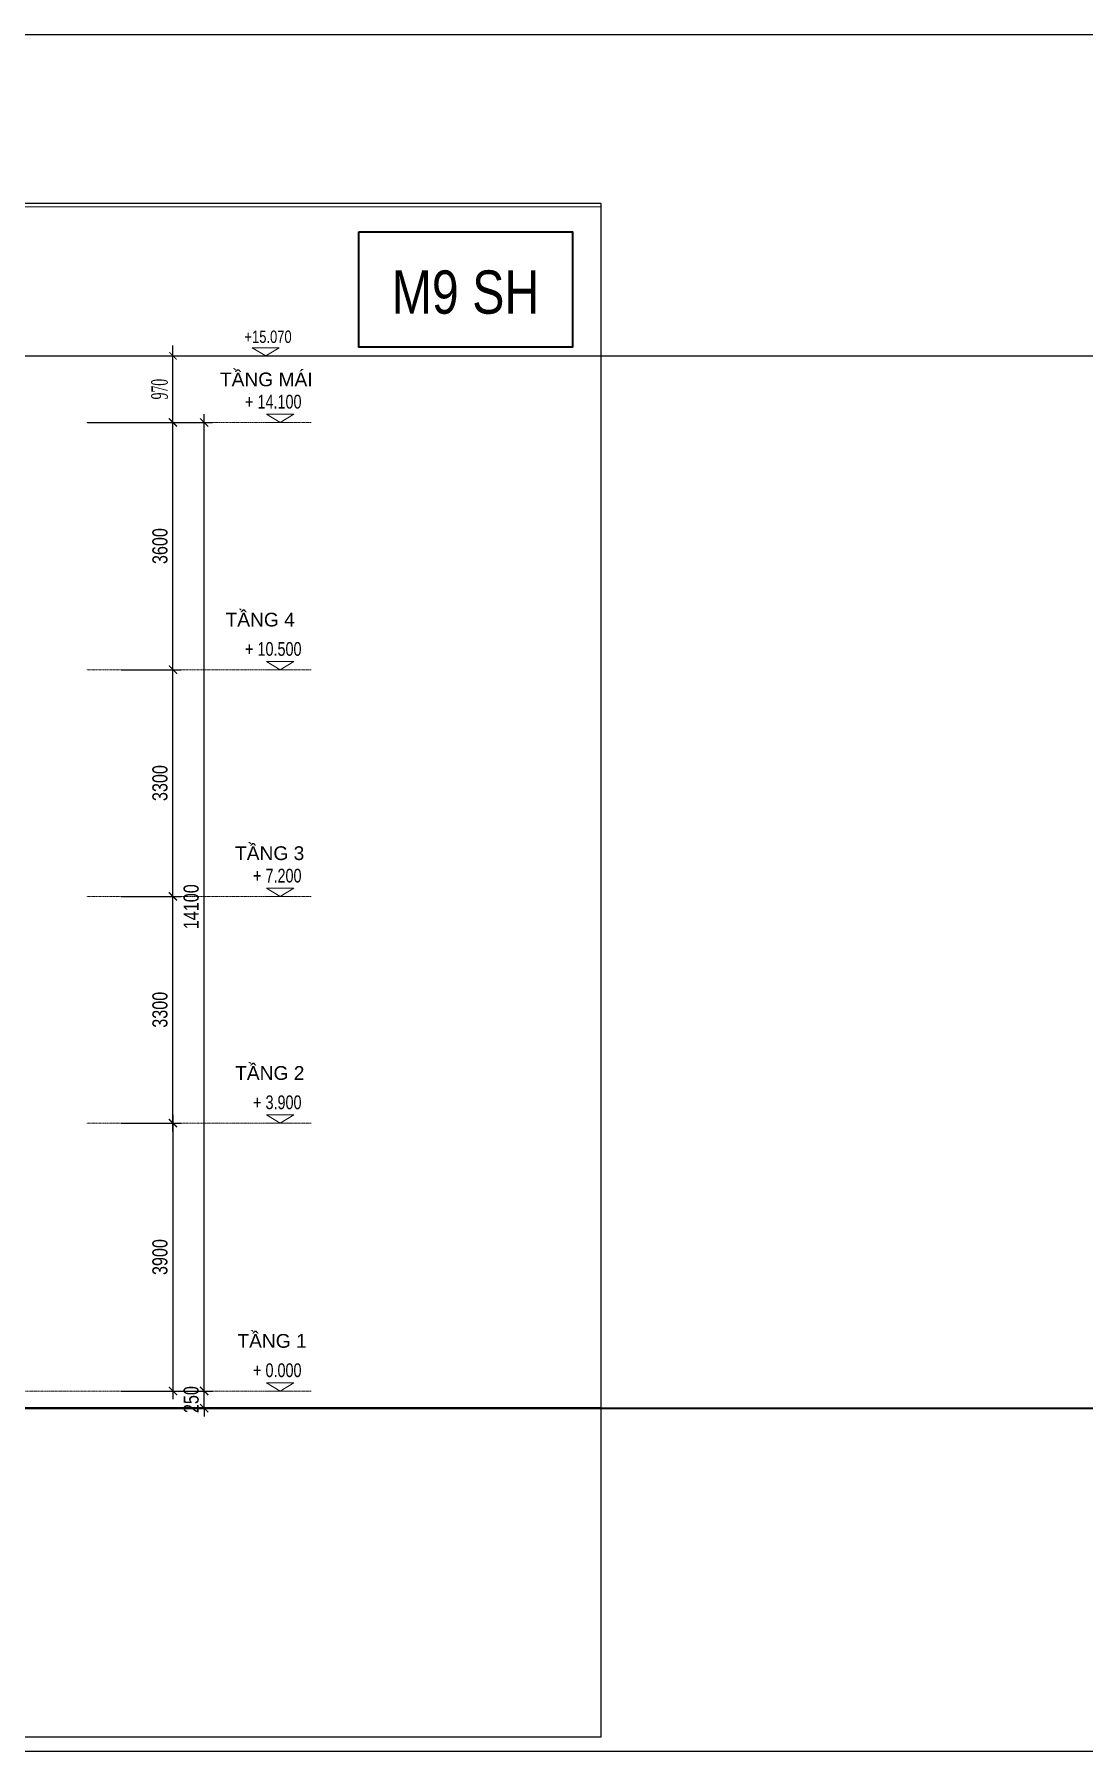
# Model space of a CAD drawing. Header units: millimetres. Extents: x -127141 to 682685, y -1234500 to 49778.
# Drawn here: x 490443 to 505727, y -25000 to 0 of the extents above; entities that cross this region are included whole.
import ezdxf
from ezdxf.enums import TextEntityAlignment as Align

# ---------------------------------------------------------------- set-up
doc = ezdxf.new("R2010")
doc.units = ezdxf.units.MM
doc.header["$MEASUREMENT"] = 0
doc.linetypes.add('CENTER', pattern=[3, 1.5, -0.5, 0.5, -0.5])
doc.linetypes.add('DASHDOT2', pattern=[0.5, 0.25, -0.125, 0, -0.125])
for name, color, linetype, lineweight in [('-CENTER', 143, 'CENTER', 13), ('-KH', 143, 'Continuous', 13), ('-TEXT', 7, 'Continuous', 15), ('-WALL', 4, 'Continuous', 35), ('A-NET THAY', 125, 'Continuous', 18), ('A-TEXT', 7, 'Continuous', 18), ('A-TUONG', 7, 'Continuous', 35)]:
    doc.layers.add(name, color=color, linetype=linetype, lineweight=lineweight)
doc.layers.add('12. NET DIM', color=252, linetype='Continuous')
doc.layers.add('LUOI GIONG', color=160, linetype='Continuous', plot=False)
doc.styles.add('1', font='arial.ttf')
doc.styles.add('AA - Arial - Regular', font='arial.ttf', dxfattribs={"height": 250})
doc.styles.add('AVANH', font='', dxfattribs={"width": 0.8})
doc.styles.add('ROMANSssss', font='vntimeh.shx', dxfattribs={"width": 0.55})
doc.styles.get('AVANH').set_extended_font_data('.VnAvantH')
doc.dimstyles.new('@150 NEW', dxfattribs={"dimscale": 150, "dimtxt": 1.6, "dimasz": 0.7, "dimexe": 0, "dimexo": 0, "dimgap": 0.5, "dimtad": 1, "dimdec": 0, "dimdsep": 46, "dimtxsty": 'ROMANSssss', "dimblk": 'ARCHTICK', "dimcen": 1, "dimdle": 1, "dimclrd": 8, "dimclre": 8, "dimclrt": 7, "dimadec": 0, "dimazin": 0, "dimtfac": 1, "dimtdec": 0, "dimtix": 1, "dimtmove": 2, "dimatfit": 3, "dimldrblk": 'DOT', "dimfxl": 1, "dimtolj": 1, "dimtzin": 0, "dimarcsym": 0})
doc.dimstyles.new('C_100A3', dxfattribs={"dimscale": 100, "dimtxt": 2.2, "dimasz": 1.2, "dimexe": 1.2, "dimexo": 0, "dimgap": 0.75, "dimtad": 1, "dimdec": 0, "dimzin": 0, "dimdsep": 46, "dimtxsty": 'AVANH', "dimblk": 'ARCHTICK', "dimcen": 0, "dimdle": 1.2, "dimclrd": 256, "dimclre": 256, "dimclrt": 7, "dimadec": 0, "dimazin": 0, "dimtfac": 0.0001, "dimtdec": 0, "dimtix": 1, "dimtmove": 2, "dimatfit": 3, "dimfxl": 1.8, "dimtolj": 1, "dimtzin": 0, "dimarcsym": 0})

# ---------------------------------------------------------------- blocks, each defined once
blk = doc.blocks.new('_ArchTick')
at = {"color": 0, "linetype": 'ByBlock', "const_width": 0.15}
blk.add_lwpolyline([(-0.5, -0.5), (0.5, 0.5)], dxfattribs=at)
blk = doc.blocks.new('*D202')
at = {"layer": '12. NET DIM', "lineweight": -2, "transparency": 16777216}
for p, q in [((492462, -15730), (492462, -19870)), ((491707, -15850), (492582, -15850)), ((491707, -19750), (492582, -19750))]:
    blk.add_line(p, q, dxfattribs=at)
at = {"layer": 'Defpoints', "color": 0, "transparency": 16777216}
for p in [(491707, -15850), (491707, -19750), (492462, -19750)]:
    blk.add_point(p, dxfattribs=at)
at = {"layer": '12. NET DIM', "lineweight": -2, "transparency": 16777216, "xscale": 119.9999999999999, "yscale": 119.9999999999999, "zscale": 119.9999999999999}
for p, rotation in [((492462, -15850), 90), ((492462, -19750), 270)]:
    blk.add_blockref('_ArchTick', p, dxfattribs=dict(at, rotation=rotation))
at = {"layer": '12. NET DIM', "color": 7, "transparency": 16777216, "insert": (492273, -17800), "char_height": 220, "attachment_point": 5, "rotation": 90, "style": 'AVANH'}
blk.add_mtext('\\A1;3900', dxfattribs=at)
blk = doc.blocks.new('*D203')
at = {"layer": '12. NET DIM', "lineweight": -2, "transparency": 16777216}
for p, q in [((492462, -15970), (492462, -12430)), ((491707, -12550), (492582, -12550)), ((491707, -15850), (492582, -15850))]:
    blk.add_line(p, q, dxfattribs=at)
at = {"layer": 'Defpoints', "color": 0, "transparency": 16777216}
for p in [(491707, -12550), (492462, -12550), (491707, -15850)]:
    blk.add_point(p, dxfattribs=at)
at = {"layer": '12. NET DIM', "lineweight": -2, "transparency": 16777216, "xscale": 119.9999999999999, "yscale": 119.9999999999999, "zscale": 119.9999999999999}
for p, rotation in [((492462, -12550), 90), ((492462, -15850), 270)]:
    blk.add_blockref('_ArchTick', p, dxfattribs=dict(at, rotation=rotation))
at = {"layer": '12. NET DIM', "color": 7, "transparency": 16777216, "insert": (492273, -14200), "char_height": 220, "attachment_point": 5, "rotation": 90, "style": 'AVANH'}
blk.add_mtext('\\A1;3300', dxfattribs=at)
blk = doc.blocks.new('*D204')
at = {"layer": '12. NET DIM', "lineweight": -2, "transparency": 16777216}
for p, q in [((491707, -9250), (492582, -9250)), ((492462, -12670), (492462, -9130)), ((491707, -12550), (492582, -12550))]:
    blk.add_line(p, q, dxfattribs=at)
at = {"layer": 'Defpoints', "color": 0, "transparency": 16777216}
for p in [(491707, -9250), (492462, -9250), (491707, -12550)]:
    blk.add_point(p, dxfattribs=at)
at = {"layer": '12. NET DIM', "lineweight": -2, "transparency": 16777216, "xscale": 119.9999999999999, "yscale": 119.9999999999999, "zscale": 119.9999999999999}
for p, rotation in [((492462, -9250), 90), ((492462, -12550), 270)]:
    blk.add_blockref('_ArchTick', p, dxfattribs=dict(at, rotation=rotation))
at = {"layer": '12. NET DIM', "color": 7, "transparency": 16777216, "insert": (492273, -10900), "char_height": 220, "attachment_point": 5, "rotation": 90, "style": 'AVANH'}
blk.add_mtext('\\A1;3300', dxfattribs=at)
blk = doc.blocks.new('*D205')
at = {"layer": '12. NET DIM', "lineweight": -2, "transparency": 16777216}
for p, q in [((491707, -5650), (492582, -5650)), ((492462, -9370), (492462, -5530)), ((491707, -9250), (492582, -9250))]:
    blk.add_line(p, q, dxfattribs=at)
at = {"layer": 'Defpoints', "color": 0, "transparency": 16777216}
for p in [(491707, -5650), (492462, -5650), (491707, -9250)]:
    blk.add_point(p, dxfattribs=at)
at = {"layer": '12. NET DIM', "lineweight": -2, "transparency": 16777216, "xscale": 119.9999999999999, "yscale": 119.9999999999999, "zscale": 119.9999999999999}
for p, rotation in [((492462, -5650), 90), ((492462, -9250), 270)]:
    blk.add_blockref('_ArchTick', p, dxfattribs=dict(at, rotation=rotation))
at = {"layer": '12. NET DIM', "color": 7, "transparency": 16777216, "insert": (492273, -7450), "char_height": 220, "attachment_point": 5, "rotation": 90, "style": 'AVANH'}
blk.add_mtext('\\A1;3600', dxfattribs=at)
blk = doc.blocks.new('*D162')
at = {"layer": '12. NET DIM', "lineweight": -2, "transparency": 16777216}
for p, q in [((491707, -19750), (493037, -19750)), ((492917, -19750), (492917, -19630)), ((492917, -20000), (492917, -19750)), ((491707, -20000), (493037, -20000)), ((492917, -20000), (492917, -20120))]:
    blk.add_line(p, q, dxfattribs=at)
at = {"layer": 'Defpoints', "color": 0, "transparency": 16777216}
for p in [(491707, -19750), (492917, -19750), (491707, -20000)]:
    blk.add_point(p, dxfattribs=at)
at = {"layer": '12. NET DIM', "lineweight": -2, "transparency": 16777216, "xscale": 119.9999999999999, "yscale": 119.9999999999999, "zscale": 119.9999999999999}
for p, rotation in [((492917, -19750), 270), ((492917, -20000), 90)]:
    blk.add_blockref('_ArchTick', p, dxfattribs=dict(at, rotation=rotation))
at = {"layer": '12. NET DIM', "color": 7, "transparency": 16777216, "insert": (492728, -19875), "char_height": 220, "attachment_point": 5, "rotation": 90, "style": 'AVANH'}
blk.add_mtext('\\A1;250', dxfattribs=at)
blk = doc.blocks.new('*D163')
at = {"layer": '12. NET DIM', "lineweight": -2, "transparency": 16777216}
for p, q in [((491707, -5650), (493037, -5650)), ((492917, -19870), (492917, -5530)), ((491707, -19750), (493037, -19750))]:
    blk.add_line(p, q, dxfattribs=at)
at = {"layer": 'Defpoints', "color": 0, "transparency": 16777216}
for p in [(491707, -5650), (492917, -5650), (491707, -19750)]:
    blk.add_point(p, dxfattribs=at)
at = {"layer": '12. NET DIM', "lineweight": -2, "transparency": 16777216, "xscale": 119.9999999999999, "yscale": 119.9999999999999, "zscale": 119.9999999999999}
for p, rotation in [((492917, -5650), 90), ((492917, -19750), 270)]:
    blk.add_blockref('_ArchTick', p, dxfattribs=dict(at, rotation=rotation))
at = {"layer": '12. NET DIM', "color": 7, "transparency": 16777216, "insert": (492728, -12700), "char_height": 220, "attachment_point": 5, "rotation": 90, "style": 'AVANH'}
blk.add_mtext('\\A1;14100', dxfattribs=at)
blk = doc.blocks.new('cot')
at = {"layer": '-KH'}
blk.add_line((116899, -109064), (117274, -109064), dxfattribs=at)
blk.add_lwpolyline([(117286, -108944), (116888, -108944), (117087, -109064)], close=True, dxfattribs=at)
blk.add_solid([(117087, -109064), (117087, -108944), (117286, -108944), (117087, -109064)], dxfattribs=at)
blk = doc.blocks.new('BB')
at = {"layer": 'A-NET THAY', "color": 2, "true_color": 0xf1eb1f}
blk.add_lwpolyline([(0, 33264), (47040, 33264), (47040, 0), (0, 0)], close=True, dxfattribs=at)
blk = doc.blocks.new('*D339')
at = {"layer": 'A-NET THAY', "color": 8, "lineweight": -2, "transparency": 16777216}
for p, q in [((491215, -4680), (492462, -4680)), ((492462, -5800), (492462, -4530)), ((491215, -5650), (492462, -5650))]:
    blk.add_line(p, q, dxfattribs=at)
at = {"layer": 'Defpoints', "color": 0, "transparency": 16777216}
for p in [(491215, -4680), (492462, -4680), (491215, -5650)]:
    blk.add_point(p, dxfattribs=at)
at = {"layer": 'A-NET THAY', "color": 8, "lineweight": -2, "transparency": 16777216, "xscale": 105, "yscale": 105, "zscale": 105}
for p, rotation in [((492462, -4680), 90), ((492462, -5650), 270)]:
    blk.add_blockref('_ArchTick', p, dxfattribs=dict(at, rotation=rotation))
at = {"layer": 'A-NET THAY', "color": 7, "transparency": 16777216, "insert": (492267, -5165), "char_height": 240, "attachment_point": 5, "rotation": 90, "style": 'ROMANSssss'}
blk.add_mtext('\\A1;970', dxfattribs=at)
blk = doc.blocks.new('_Dot')
at = {"color": 0, "linetype": 'ByBlock', "lineweight": -2}
blk.add_line((-0.5, 0), (-1, 0), dxfattribs=at)
at = {"color": 0, "linetype": 'ByBlock', "const_width": 0.5}
blk.add_lwpolyline([(-0.25, 0, 1), (0.25, 0, 1)], format="xyb", close=True, dxfattribs=at)

msp = doc.modelspace()

# ---------------------------------------------------------------- linework, layer by layer
at = {"layer": '-CENTER', "linetype": 'DASHDOT2', "ltscale": 6}
msp.add_line((491215.2, -4680.1), (493996.6, -4680.1), dxfattribs=at)
at = {"layer": '-CENTER', "ltscale": 0.2}
for p, q in [((491204.1, -5650), (494475.3, -5650)), ((491204.1, -9250), (494475.3, -9250)), ((491204.1, -12550), (494475.3, -12550)), ((491204.1, -15850), (494475.3, -15850)), ((469928.7, -19750), (494475.3, -19750)), ((491204.1, -20000), (494475.3, -20000))]:
    msp.add_line(p, q, dxfattribs=at)
at = {"layer": '-KH'}
msp.add_line((493628.4, -4680.1), (493996.5, -4680.1), dxfattribs=at)
msp.add_lwpolyline([(494007.7, -4562.3), (493617.2, -4562.3), (493812.5, -4680.1)], close=True, dxfattribs=at)
msp.add_solid([(493812.5, -4680.1), (493812.5, -4562.3), (494007.7, -4562.3), (493812.5, -4680.1)], dxfattribs=at)
at = {"layer": '-WALL'}
msp.add_line((498697.5, -20000), (467197.5, -20000.2), dxfattribs=at)
msp.add_lwpolyline([(495167.4, -2876.6), (498281.8, -2876.6), (498281.8, -4554.7), (495167.4, -4554.7)], close=True, dxfattribs=at)
at = {"layer": 'A-TUONG'}
msp.add_lwpolyline([(435697.5, -20000), (597851, -20000)], dxfattribs=at)
at = {"layer": 'Defpoints', "color": 2}
msp.add_ray((410697.5, -4680), (1, 0), dxfattribs=at)
at = {"layer": 'Defpoints'}
msp.add_lwpolyline([(467197.5, -24785.9), (498697.5, -24785.9), (498697.5, -2460.9), (467197.5, -2460.9)], close=True, dxfattribs=at)
at = {"layer": 'LUOI GIONG'}
msp.add_lwpolyline([(485697.5, 0), (535697.5, 0), (535697.5, -25000), (485697.5, -25000)], close=True, dxfattribs=at)

# ---------------------------------------------------------------- block references
at = {"layer": '-CENTER', "xscale": -1}
for p in [(611110.7, 103413.7), (611110.7, 99813.7), (611110.7, 96513.7), (611110.7, 93213.7), (611110.7, 89313.7)]:
    msp.add_blockref('cot', p, dxfattribs=at)
at = {"layer": 'A-NET THAY', "color": 2, "true_color": 0xf1eb1f, "xscale": 0.669642857071377, "yscale": 0.669642857071377, "zscale": 0.669642857071377}
msp.add_blockref('BB', (467197.5, -24785.9), dxfattribs=at)

# ---------------------------------------------------------------- texts
at = {"layer": '-TEXT', "color": 4, "style": '1', "width": 0.8}
msp.add_text('M9 SH', height=630, dxfattribs=at).set_placement((496722.6, -4255.6), align=Align.BOTTOM_CENTER)
at = {"layer": '-TEXT', "style": '1', "width": 0.75}
for s, height, p in [('+15.070', 180, (493503.9, -4492.1)), ('+ 14.100', 200, (493513, -5447.2)), ('+ 10.500', 200, (493513, -9047.2)), ('+ 7.200', 200, (493629.6, -12347.2)), ('+ 3.900', 200, (493629.6, -15647.2)), ('+ 0.000', 200, (493629.6, -19547.2))]:
    msp.add_text(s, height=height, dxfattribs=at).set_placement(p)
at = {"layer": 'A-TEXT', "style": 'AA - Arial - Regular'}
for s, p in [('TẦNG MÁI', (493145.7, -5123.3)), ('TẦNG 4', (493228, -8620.4)), ('TẦNG 3', (493365.9, -12020.4)), ('TẦNG 2', (493367.7, -15220.4)), ('TẦNG 1', (493400.6, -19120.4))]:
    msp.add_text(s, height=200, dxfattribs=at).set_placement(p)

# ---------------------------------------------------------------- dimensions: what is measured, and where the dimension line sits
at = {"layer": '12. NET DIM'}
for base, p1, p2, picture, middle in [((492461.6, -5650), (491707.3, -9250), (491707.3, -5650), '*D205', (492272.9, -7450)), ((492916.9, -5650), (491707.3, -19750), (491707.3, -5650), '*D163', (492728.1, -12700)), ((492461.6, -9250), (491707.3, -12550), (491707.3, -9250), '*D204', (492272.9, -10900)), ((492461.6, -12550), (491707.3, -15850), (491707.3, -12550), '*D203', (492272.9, -14200)), ((492461.6, -19750), (491707.3, -15850), (491707.3, -19750), '*D202', (492272.9, -17800)), ((492916.9, -19750), (491707.3, -20000), (491707.3, -19750), '*D162', (492728.1, -19875))]:
    dim = msp.add_linear_dim(base=base, p1=p1, p2=p2, angle=90, dimstyle='C_100A3', dxfattribs=at)
    dim.commit()
    dim.dimension.update_dxf_attribs({"geometry": picture, "text_midpoint": middle})
at = {"layer": 'A-NET THAY'}
dim = msp.add_linear_dim(base=(492461.6, -4680.1), p1=(491215.2, -5650), p2=(491215.2, -4680.1), angle=90, dimstyle='@150 NEW', dxfattribs=at)
dim.commit()
dim.dimension.update_dxf_attribs({"geometry": '*D339', "text_midpoint": (492266.6, -5165.1)})

doc.saveas('drawing.dxf')
